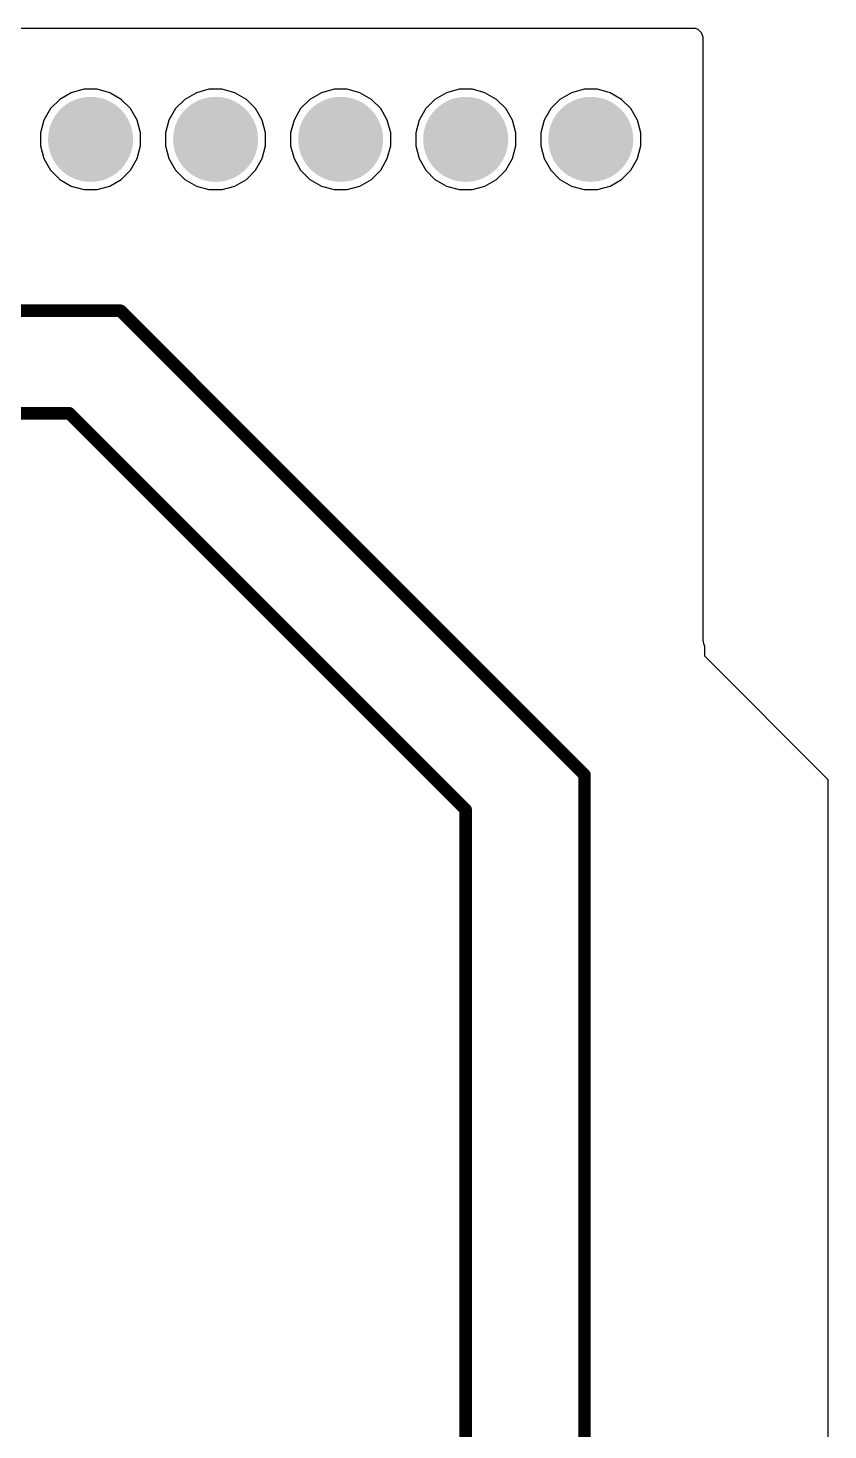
# Model space of a CAD drawing. Header units: inches. Extents: x 0 to 2.69, y 0 to 2.09.
# Drawn here: x 2.05 to 2.69, y 0.968 to 2.089 of the extents above; entities that cross this region are included whole.
import ezdxf

# ---------------------------------------------------------------- set-up
doc = ezdxf.new("R2010")
doc.units = ezdxf.units.IN
doc.header["$MEASUREMENT"] = 0

# ---------------------------------------------------------------- blocks, each defined once
blk = doc.blocks.new('P__________1_8_7')
for color, points in [(216, [(-0.034, 0.034), (0.034, 0.034), (0.034, -0.034), (-0.034, -0.034)]), (6, [(-0.034, 0.034), (0.034, 0.034), (0.034, -0.034), (-0.034, -0.034)]), (9, [(-0.03, 0.03), (0.03, 0.03), (0.03, -0.03), (-0.03, -0.03)]), (1, [(-0.03, 0.03), (0.03, 0.03), (0.03, -0.03), (-0.03, -0.03)]), (5, [(-0.03, 0.03), (0.03, 0.03), (0.03, -0.03), (-0.03, -0.03)])]:
    blk.add_hatch(color=color).paths.add_polyline_path(points)
h = blk.add_hatch(color=156)
edge = h.paths.add_edge_path()
edge.add_arc((0, 0), 0.015, 0, 360)
h = blk.add_hatch(color=216)
edge = h.paths.add_edge_path()
edge.add_arc((0, -0.1), 0.034, 0, 360)
h = blk.add_hatch(color=6)
edge = h.paths.add_edge_path()
edge.add_arc((0, -0.1), 0.034, 0, 360)
h = blk.add_hatch(color=9)
edge = h.paths.add_edge_path()
edge.add_arc((0, -0.1), 0.03, 0, 360)
h = blk.add_hatch(color=1)
edge = h.paths.add_edge_path()
edge.add_arc((0, -0.1), 0.03, 0, 360)
h = blk.add_hatch(color=5)
edge = h.paths.add_edge_path()
edge.add_arc((0, -0.1), 0.03, 0, 360)
h = blk.add_hatch(color=156)
edge = h.paths.add_edge_path()
edge.add_arc((0, -0.1), 0.015, 0, 360)
h = blk.add_hatch(color=216)
edge = h.paths.add_edge_path()
edge.add_arc((0, -0.2), 0.034, 0, 360)
h = blk.add_hatch(color=6)
edge = h.paths.add_edge_path()
edge.add_arc((0, -0.2), 0.034, 0, 360)
h = blk.add_hatch(color=9)
edge = h.paths.add_edge_path()
edge.add_arc((0, -0.2), 0.03, 0, 360)
h = blk.add_hatch(color=1)
edge = h.paths.add_edge_path()
edge.add_arc((0, -0.2), 0.03, 0, 360)
h = blk.add_hatch(color=5)
edge = h.paths.add_edge_path()
edge.add_arc((0, -0.2), 0.03, 0, 360)
h = blk.add_hatch(color=156)
edge = h.paths.add_edge_path()
edge.add_arc((0, -0.2), 0.015, 0, 360)
h = blk.add_hatch(color=216)
edge = h.paths.add_edge_path()
edge.add_arc((0, -0.3), 0.034, 0, 360)
h = blk.add_hatch(color=6)
edge = h.paths.add_edge_path()
edge.add_arc((0, -0.3), 0.034, 0, 360)
h = blk.add_hatch(color=9)
edge = h.paths.add_edge_path()
edge.add_arc((0, -0.3), 0.03, 0, 360)
h = blk.add_hatch(color=1)
edge = h.paths.add_edge_path()
edge.add_arc((0, -0.3), 0.03, 0, 360)
h = blk.add_hatch(color=5)
edge = h.paths.add_edge_path()
edge.add_arc((0, -0.3), 0.03, 0, 360)
h = blk.add_hatch(color=156)
edge = h.paths.add_edge_path()
edge.add_arc((0, -0.3), 0.015, 0, 360)
h = blk.add_hatch(color=216)
edge = h.paths.add_edge_path()
edge.add_arc((0, -0.4), 0.034, 0, 360)
h = blk.add_hatch(color=6)
edge = h.paths.add_edge_path()
edge.add_arc((0, -0.4), 0.034, 0, 360)
h = blk.add_hatch(color=9)
edge = h.paths.add_edge_path()
edge.add_arc((0, -0.4), 0.03, 0, 360)
h = blk.add_hatch(color=1)
edge = h.paths.add_edge_path()
edge.add_arc((0, -0.4), 0.03, 0, 360)
h = blk.add_hatch(color=5)
edge = h.paths.add_edge_path()
edge.add_arc((0, -0.4), 0.03, 0, 360)
h = blk.add_hatch(color=156)
edge = h.paths.add_edge_path()
edge.add_arc((0, -0.4), 0.015, 0, 360)
h = blk.add_hatch(color=216)
edge = h.paths.add_edge_path()
edge.add_arc((0, -0.5), 0.034, 0, 360)
h = blk.add_hatch(color=6)
edge = h.paths.add_edge_path()
edge.add_arc((0, -0.5), 0.034, 0, 360)
h = blk.add_hatch(color=9)
edge = h.paths.add_edge_path()
edge.add_arc((0, -0.5), 0.03, 0, 360)
h = blk.add_hatch(color=1)
edge = h.paths.add_edge_path()
edge.add_arc((0, -0.5), 0.03, 0, 360)
h = blk.add_hatch(color=5)
edge = h.paths.add_edge_path()
edge.add_arc((0, -0.5), 0.03, 0, 360)
h = blk.add_hatch(color=156)
edge = h.paths.add_edge_path()
edge.add_arc((0, -0.5), 0.015, 0, 360)
h = blk.add_hatch(color=216)
edge = h.paths.add_edge_path()
edge.add_arc((0, -0.6), 0.034, 0, 360)
h = blk.add_hatch(color=6)
edge = h.paths.add_edge_path()
edge.add_arc((0, -0.6), 0.034, 0, 360)
h = blk.add_hatch(color=9)
edge = h.paths.add_edge_path()
edge.add_arc((0, -0.6), 0.03, 0, 360)
h = blk.add_hatch(color=1)
edge = h.paths.add_edge_path()
edge.add_arc((0, -0.6), 0.03, 0, 360)
h = blk.add_hatch(color=5)
edge = h.paths.add_edge_path()
edge.add_arc((0, -0.6), 0.03, 0, 360)
h = blk.add_hatch(color=156)
edge = h.paths.add_edge_path()
edge.add_arc((0, -0.6), 0.015, 0, 360)
h = blk.add_hatch(color=216)
edge = h.paths.add_edge_path()
edge.add_arc((0, -0.7), 0.034, 0, 360)
h = blk.add_hatch(color=6)
edge = h.paths.add_edge_path()
edge.add_arc((0, -0.7), 0.034, 0, 360)
h = blk.add_hatch(color=9)
edge = h.paths.add_edge_path()
edge.add_arc((0, -0.7), 0.03, 0, 360)
h = blk.add_hatch(color=1)
edge = h.paths.add_edge_path()
edge.add_arc((0, -0.7), 0.03, 0, 360)
h = blk.add_hatch(color=5)
edge = h.paths.add_edge_path()
edge.add_arc((0, -0.7), 0.03, 0, 360)
h = blk.add_hatch(color=156)
edge = h.paths.add_edge_path()
edge.add_arc((0, -0.7), 0.015, 0, 360)

msp = doc.modelspace()

# ---------------------------------------------------------------- linework, layer by layer
for p, q in [((0.0193, 2.089), (2.5835, 2.089)), ((2.5835, 2.089), (2.5855, 2.0882)), ((2.5855, 2.0882), (2.5882, 2.0855)), ((2.5882, 2.0855), (2.5897, 2.0819)), ((2.5897, 2.0819), (2.5897, 2.0799)), ((2.5897, 2.0799), (2.5897, 1.5997)), ((2.0947, 2.04), (2.0846, 2.0373)), ((2.1053, 2.04), (2.0947, 2.04)), ((2.1154, 2.0373), (2.1053, 2.04)), ((2.1947, 2.04), (2.1846, 2.0373)), ((2.2053, 2.04), (2.1947, 2.04)), ((2.2154, 2.0373), (2.2053, 2.04)), ((2.2947, 2.04), (2.2846, 2.0373)), ((2.3053, 2.04), (2.2947, 2.04)), ((2.3154, 2.0373), (2.3053, 2.04)), ((2.3947, 2.04), (2.3846, 2.0373)), ((2.4053, 2.04), (2.3947, 2.04)), ((2.4154, 2.0373), (2.4053, 2.04)), ((2.4947, 2.04), (2.4846, 2.0373)), ((2.5053, 2.04), (2.4947, 2.04)), ((2.5154, 2.0373), (2.5053, 2.04)), ((2.0754, 2.032), (2.068, 2.0246)), ((2.0846, 2.0373), (2.0754, 2.032)), ((2.1246, 2.032), (2.1154, 2.0373)), ((2.132, 2.0246), (2.1246, 2.032)), ((2.1754, 2.032), (2.168, 2.0246)), ((2.1846, 2.0373), (2.1754, 2.032)), ((2.2246, 2.032), (2.2154, 2.0373)), ((2.232, 2.0246), (2.2246, 2.032)), ((2.2754, 2.032), (2.268, 2.0246)), ((2.2846, 2.0373), (2.2754, 2.032)), ((2.3246, 2.032), (2.3154, 2.0373)), ((2.332, 2.0246), (2.3246, 2.032)), ((2.3754, 2.032), (2.368, 2.0246)), ((2.3846, 2.0373), (2.3754, 2.032)), ((2.4246, 2.032), (2.4154, 2.0373)), ((2.432, 2.0246), (2.4246, 2.032)), ((2.4754, 2.032), (2.468, 2.0246)), ((2.4846, 2.0373), (2.4754, 2.032)), ((2.5246, 2.032), (2.5154, 2.0373)), ((2.532, 2.0246), (2.5246, 2.032)), ((2.068, 2.0246), (2.0627, 2.0154)), ((2.1373, 2.0154), (2.132, 2.0246)), ((2.168, 2.0246), (2.1627, 2.0154)), ((2.2373, 2.0154), (2.232, 2.0246)), ((2.268, 2.0246), (2.2627, 2.0154)), ((2.3373, 2.0154), (2.332, 2.0246)), ((2.368, 2.0246), (2.3627, 2.0154)), ((2.4373, 2.0154), (2.432, 2.0246)), ((2.468, 2.0246), (2.4627, 2.0154)), ((2.5373, 2.0154), (2.532, 2.0246)), ((2.0627, 2.0154), (2.06, 2.0053)), ((2.14, 2.0053), (2.1373, 2.0154)), ((2.1627, 2.0154), (2.16, 2.0053)), ((2.24, 2.0053), (2.2373, 2.0154)), ((2.2627, 2.0154), (2.26, 2.0053)), ((2.34, 2.0053), (2.3373, 2.0154)), ((2.3627, 2.0154), (2.36, 2.0053)), ((2.44, 2.0053), (2.4373, 2.0154)), ((2.4627, 2.0154), (2.46, 2.0053)), ((2.54, 2.0053), (2.5373, 2.0154)), ((2.06, 2.0053), (2.06, 1.9947)), ((2.14, 1.9947), (2.14, 2.0053)), ((2.16, 2.0053), (2.16, 1.9947)), ((2.24, 1.9947), (2.24, 2.0053)), ((2.26, 2.0053), (2.26, 1.9947)), ((2.34, 1.9947), (2.34, 2.0053)), ((2.36, 2.0053), (2.36, 1.9947)), ((2.44, 1.9947), (2.44, 2.0053)), ((2.46, 2.0053), (2.46, 1.9947)), ((2.54, 1.9947), (2.54, 2.0053)), ((2.06, 1.9947), (2.0627, 1.9846)), ((2.0627, 1.9846), (2.068, 1.9754)), ((2.132, 1.9754), (2.1373, 1.9846)), ((2.1373, 1.9846), (2.14, 1.9947)), ((2.16, 1.9947), (2.1627, 1.9846)), ((2.1627, 1.9846), (2.168, 1.9754)), ((2.232, 1.9754), (2.2373, 1.9846)), ((2.2373, 1.9846), (2.24, 1.9947)), ((2.26, 1.9947), (2.2627, 1.9846)), ((2.2627, 1.9846), (2.268, 1.9754)), ((2.332, 1.9754), (2.3373, 1.9846)), ((2.3373, 1.9846), (2.34, 1.9947)), ((2.36, 1.9947), (2.3627, 1.9846)), ((2.3627, 1.9846), (2.368, 1.9754)), ((2.432, 1.9754), (2.4373, 1.9846)), ((2.4373, 1.9846), (2.44, 1.9947)), ((2.46, 1.9947), (2.4627, 1.9846)), ((2.4627, 1.9846), (2.468, 1.9754)), ((2.532, 1.9754), (2.5373, 1.9846)), ((2.5373, 1.9846), (2.54, 1.9947)), ((2.068, 1.9754), (2.0754, 1.968)), ((2.1246, 1.968), (2.132, 1.9754)), ((2.168, 1.9754), (2.1754, 1.968)), ((2.2246, 1.968), (2.232, 1.9754)), ((2.268, 1.9754), (2.2754, 1.968)), ((2.3246, 1.968), (2.332, 1.9754)), ((2.368, 1.9754), (2.3754, 1.968)), ((2.4246, 1.968), (2.432, 1.9754)), ((2.468, 1.9754), (2.4754, 1.968)), ((2.5246, 1.968), (2.532, 1.9754)), ((2.0754, 1.968), (2.0846, 1.9627)), ((2.0846, 1.9627), (2.0947, 1.96)), ((2.1053, 1.96), (2.1154, 1.9627)), ((2.1154, 1.9627), (2.1246, 1.968)), ((2.1754, 1.968), (2.1846, 1.9627)), ((2.1846, 1.9627), (2.1947, 1.96)), ((2.2053, 1.96), (2.2154, 1.9627)), ((2.2154, 1.9627), (2.2246, 1.968)), ((2.2754, 1.968), (2.2846, 1.9627)), ((2.2846, 1.9627), (2.2947, 1.96)), ((2.3053, 1.96), (2.3154, 1.9627)), ((2.3154, 1.9627), (2.3246, 1.968)), ((2.3754, 1.968), (2.3846, 1.9627)), ((2.3846, 1.9627), (2.3947, 1.96)), ((2.4053, 1.96), (2.4154, 1.9627)), ((2.4154, 1.9627), (2.4246, 1.968)), ((2.4754, 1.968), (2.4846, 1.9627)), ((2.4846, 1.9627), (2.4947, 1.96)), ((2.5053, 1.96), (2.5154, 1.9627)), ((2.5154, 1.9627), (2.5246, 1.968)), ((2.0947, 1.96), (2.1053, 1.96)), ((2.1947, 1.96), (2.2053, 1.96)), ((2.2947, 1.96), (2.3053, 1.96)), ((2.3947, 1.96), (2.4053, 1.96)), ((2.4947, 1.96), (2.5053, 1.96)), ((2.5897, 1.5997), (2.5905, 1.5958)), ((2.5905, 1.5958), (2.591, 1.595)), ((2.591, 1.595), (2.591, 1.587)), ((2.591, 1.587), (2.6897, 1.4883)), ((2.6897, 1.4883), (2.6897, 0.1577))]:
    msp.add_line(p, q)
for points in [[(0.882, 1.863, 0.01, 0.01, 0), (2.124, 1.863, 0.01, 0.01, 0)], [(2.124, 1.863, 0.01, 0.01, 0), (2.495, 1.492, 0.01, 0.01, 0)], [(0.859, 1.781, 0.01, 0.01, 0), (2.083, 1.781, 0.01, 0.01, 0)], [(2.083, 1.781, 0.01, 0.01, 0), (2.4, 1.464, 0.01, 0.01, 0)], [(2.495, 0.105, 0.01, 0.01, 0), (2.495, 1.492, 0.01, 0.01, 0)], [(2.4, 0.1, 0.01, 0.01, 0), (2.4, 1.464, 0.01, 0.01, 0)]]:
    msp.add_lwpolyline(points, format="xyseb")
for points in [[(2.1215, 1.863, 0.005, 0.005, 1), (2.1265, 1.863, 0.005, 0.005, 1)], [(2.1215, 1.863, 0.005, 0.005, 1), (2.1265, 1.863, 0.005, 0.005, 1)], [(2.0805, 1.781, 0.005, 0.005, 1), (2.0855, 1.781, 0.005, 0.005, 1)], [(2.0805, 1.781, 0.005, 0.005, 1), (2.0855, 1.781, 0.005, 0.005, 1)], [(2.4925, 1.492, 0.005, 0.005, 1), (2.4975, 1.492, 0.005, 0.005, 1)], [(2.4925, 1.492, 0.005, 0.005, 1), (2.4975, 1.492, 0.005, 0.005, 1)], [(2.3975, 1.464, 0.005, 0.005, 1), (2.4025, 1.464, 0.005, 0.005, 1)], [(2.3975, 1.464, 0.005, 0.005, 1), (2.4025, 1.464, 0.005, 0.005, 1)]]:
    msp.add_lwpolyline(points, format="xyseb", close=True)

# ---------------------------------------------------------------- block references
at = {"rotation": 90}
msp.add_blockref('P__________1_8_7', (1.8, 2), dxfattribs=at)

doc.saveas('drawing.dxf')
